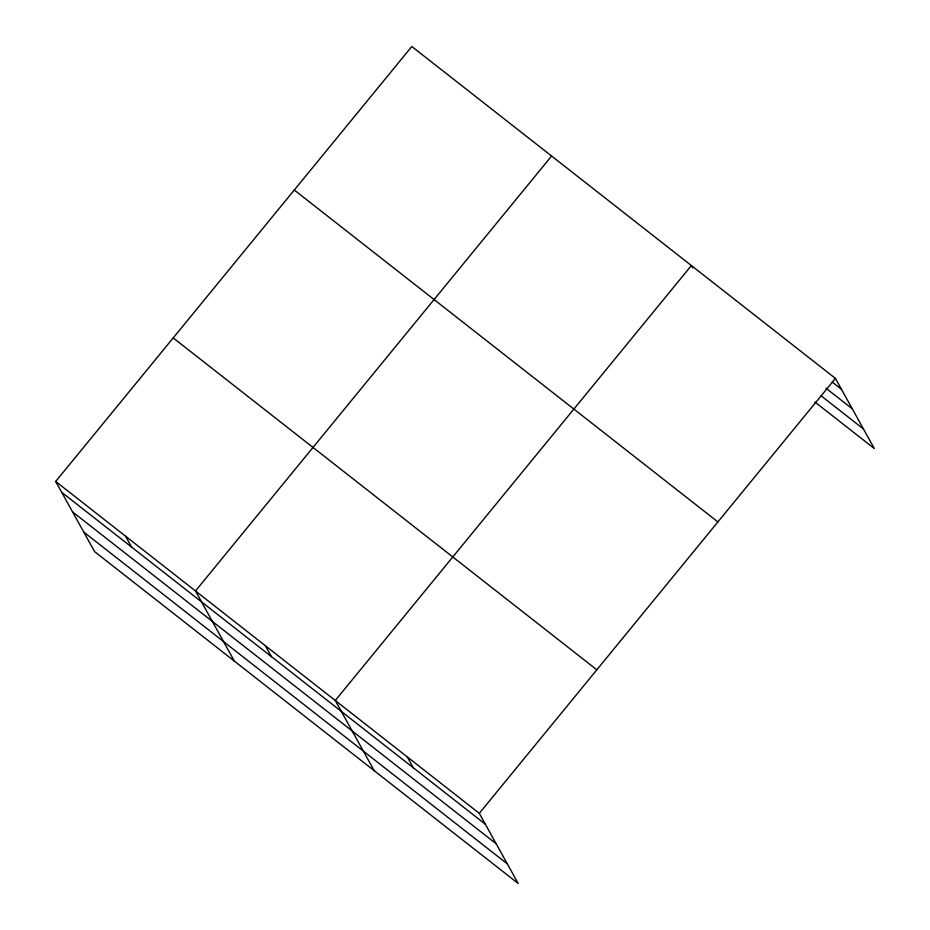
<?xml version="1.0" encoding="UTF-8"?>
<svg xmlns="http://www.w3.org/2000/svg" width="930" height="930" viewBox="0 0 930 930"><rect width="100%" height="100%" fill="white"/><g stroke="black" fill="none" stroke-linecap="round" stroke-linejoin="round"><path stroke-width="1.4" d="M55.695 481.449L479.31 813.343L518.196 883.5L94.581 551.606L55.695 481.449L411.804 46.5L835.419 378.394L874.305 448.551L814.866 401.981M551.595 156.031L195.486 590.969L234.372 661.125M479.31 813.343L835.419 378.394M832.304 382.114L841.452 389.286M826.003 388.24L852.298 408.84M821.167 395.855L863.47 428.997M294.287 190.034L717.902 521.928M173.213 337.916L596.827 669.809M61.729 492.33L485.344 824.224M72.563 511.895L496.19 843.789M83.735 532.041L507.362 863.935M692.734 267.968L691.385 265.55L335.277 700.499L374.174 770.656M407.294 756.915L413.327 767.808M265.387 645.734L271.421 656.627M125.585 536.203L131.618 547.096"/></g></svg>
